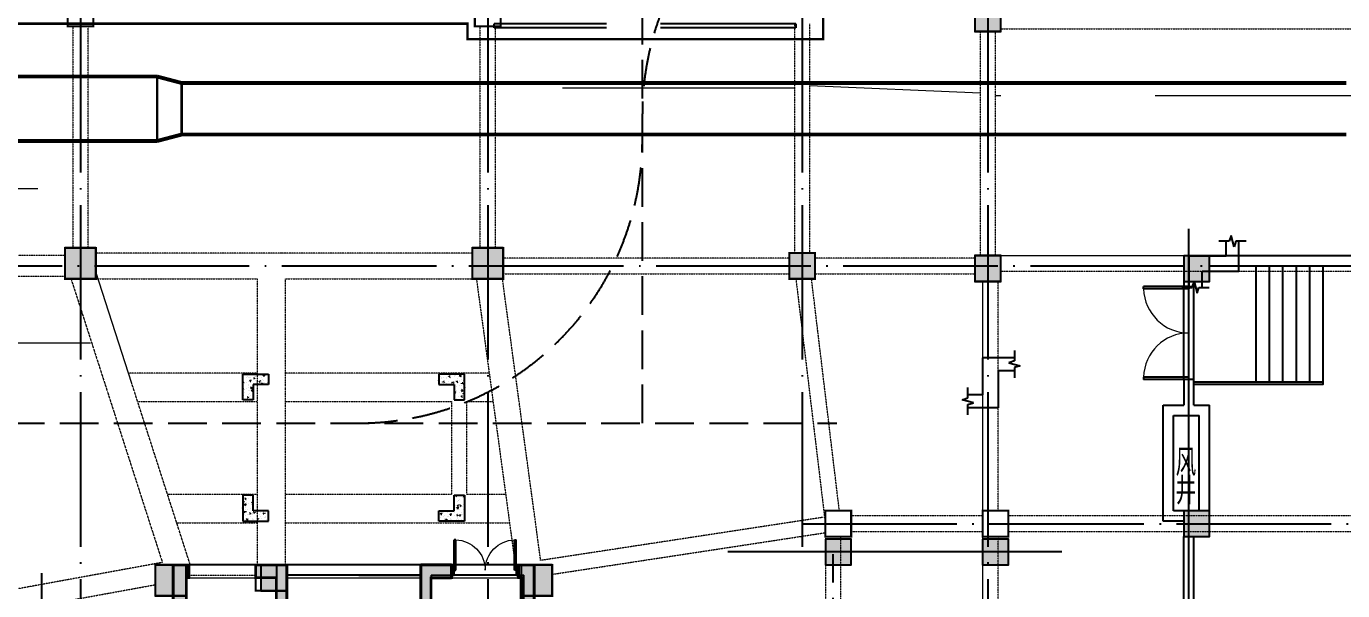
# Model space of a CAD drawing. Extents: x 290727 to 13733020, y 1731457 to 3643100.
# Drawn here: x 573762 to 599296, y 2184479 to 2195430 of the extents above; entities that cross this region are included whole.
import ezdxf

# ---------------------------------------------------------------- set-up
doc = ezdxf.new("R2010")
doc.units = 0
doc.header["$LTSCALE"] = 10
for name, pattern in [('DASH', [0.35, 0.25, -0.1]), ('DASHED', [0.75, 0.5, -0.25]), ('DOTE', [2.42, 2, -0.2, 0.02, -0.2]), ('线型3', [500, 300, -200]), ('虚线', [750, 450, -300])]:
    doc.linetypes.add(name, pattern=pattern)
doc.layers.get('0').update_dxf_attribs({"linetype": 'CONTINUOUS'})
for name, color, linetype in [('-A-车行道路', 8, 'CONTINUOUS'), ('BEAM_CON', 4, 'CONTINUOUS'), ('BEAM_CONT', 4, 'CONTINUOUS'), ('BEAM_DASH', 144, 'DASHED'), ('BEAM_SE', 144, 'DASHED'), ('COLU', 2, 'CONTINUOUS'), ('COLUMN', 9, 'CONTINUOUS'), ('DIM_SYMB', 3, 'CONTINUOUS'), ('DOTE', 8, 'DOTE'), ('DUCT-排烟管', 2, 'CONTINUOUS'), ('DUCT-排烟管端线', 4, 'CONTINUOUS'), ('pl', 7, 'CONTINUOUS'), ('PUB_HATCH', 8, 'CONTINUOUS'), ('STAIR', 2, 'CONTINUOUS'), ('THIN', 7, 'CONTINUOUS'), ('WALL', 255, 'CONTINUOUS'), ('WINDOW', 4, 'CONTINUOUS'), ('作业图', 4, 'CONTINUOUS'), ('文字', 4, 'CONTINUOUS'), ('梁上柱', 40, 'CONTINUOUS'), ('防火分区示意线', 4, 'CONTINUOUS')]:
    doc.layers.add(name, color=color, linetype=linetype)
for name, color, linetype, lineweight in [('S_ConcWall', 8, 'CONTINUOUS', 35), ('S_DoorDash', 174, '线型3', 18), ('板加腋边线', 253, '虚线', 18)]:
    doc.layers.add(name, color=color, linetype=linetype, lineweight=lineweight)
doc.layers.get('0').off()
doc.styles.add('HNSJY', font='HNSJY-07', dxfattribs={"width": 0.8, "bigfont": 'HNSJY-HZ'})

# ---------------------------------------------------------------- blocks, each defined once
blk = doc.blocks.new('A$C55C93FC2')
at = {"layer": 'DOTE', "linetype": 'DOTE', "ltscale": 150}
for p, q in [((89884.1, 127235.5), (89884.1, 52513.6)), ((97784.1, 127235.5), (97784.1, 52513.6)), ((103884.1, 127235.5), (103884.1, 58602.6)), ((107484.1, 127235.5), (107484.1, 12200)), ((10299.5, 64342.4), (154860.5, 64342.4)), ((103884.1, 59342.4), (162348.6, 59342.4))]:
    blk.add_line(p, q, dxfattribs=at)
blk = doc.blocks.new('A$C682E2834')
h = blk.add_hatch(color=0)
h.dxf.hatch_style = 1
h.paths.add_polyline_path([(30400, 7900), (30600, 7900), (30600, 7500), (30800, 7500), (30800, 7900), (33000, 7899), (33000, 7500), (33200, 7500), (33200, 7900), (33200, 7900), (33200, 8099), (30600, 8100), (30400, 8100)])
edge = h.paths.add_edge_path(flags=16)
edge.add_line((11800, 7900), (11800, 7500))
h.paths.add_polyline_path([(9600, 7900), (11800, 7900)], flags=17)
h.paths.add_polyline_path([(21425, 250), (21600, 250), (21600, 0), (21175, 0), (21000, 0), (21000, 250), (21175, 250), (21175, 2150), (21425, 2150)])
h.paths.add_polyline_path([(42350, 2149), (42600, 2149), (42600, 0), (42200, 0), (42200, 250), (42350, 250)])
h.paths.add_polyline_path([(42600, 3549), (42350, 3549), (42350, 5450), (42200, 5450), (42200, 5700), (42600, 5700)])
h.paths.add_polyline_path([(40700, 10549), (40700, 10799), (41300, 10799), (41300, 8649), (41050, 8649), (41050, 10549)])
h.paths.add_polyline_path([(39150, 5450), (39150, 5700), (41050, 5700), (41050, 6099), (41300, 6099), (41300, 5450)])
h.paths.add_polyline_path([(35100, 12949), (35100, 13199), (35400, 13199), (35400, 10799), (35800, 10799), (35800, 10549), (35150, 10549), (35150, 12949)])
h.paths.add_polyline_path([(28700, 13200), (28700, 12950), (28650, 12950), (28650, 10550), (28000, 10550), (28000, 10800), (28400, 10800), (28400, 13200)])
h.paths.add_polyline_path([(22750, 8650), (22500, 8650), (22500, 10800), (23100, 10800), (23100, 10550), (22750, 10550)])
h.paths.add_polyline_path([(24650, 5700), (24650, 5450), (22500, 5450), (22500, 6050), (22750, 6050), (22750, 5700)])
h.paths.add_polyline_path([(25700, 250), (25700, 0), (24800, 0), (24800, 2150), (25050, 2150), (25050, 250)])
h.paths.add_polyline_path([(32024, 0), (31300, 0), (31300, 250), (31774, 250), (31775, 2150), (32025, 2150), (32024, 250), (32500, 250), (32500, 0)])
h.paths.add_polyline_path([(29000, 5700), (29000, 5500), (28400, 5500), (28400, 7250), (28600, 7250), (28600, 5700)])
h.paths.add_polyline_path([(34800, 5500), (34800, 5700), (35200, 5700), (35200, 7249), (35400, 7249), (35400, 5500)])
h.paths.add_polyline_path([(30000, 12950), (30000, 13200), (30600, 13200), (30600, 9400), (30400, 9400), (30400, 12950)])
h.paths.add_polyline_path([(33200, 9399), (33400, 9399), (33400, 12949), (33800, 12949), (33800, 13199), (33200, 13199)])
h.paths.add_polyline_path([(38100, 0), (38100, 250), (38750, 250), (38750, 2149), (39000, 2149), (39000, 0)])
h.paths.add_polyline_path([(35025, 2149), (34775, 2149), (34775, 4199), (35025, 4199)])
h.paths.add_polyline_path([(29025, 2150), (28775, 2150), (28775, 4200), (29025, 4200)])
h.paths.add_polyline_path([(1900, 10800), (1900, 10550), (1550, 10550), (1550, 8650), (1300, 8650), (1300, 10800)])
h.paths.add_polyline_path([(3450, 5700), (3450, 5450), (1300, 5450), (1300, 6100), (1550, 6100), (1550, 5700)])
h.paths.add_polyline_path([(20100, 8650), (19850, 8650), (19850, 10550), (19500, 10550), (19500, 10800), (20100, 10800)])
h.paths.add_polyline_path([(13900, 12950), (13900, 13200), (14200, 13200), (14200, 10800), (14600, 10800), (14600, 10550), (13950, 10550), (13950, 12950)])
h.paths.add_polyline_path([(7500, 13200), (7500, 12950), (7450, 12950), (7450, 10550), (6800, 10550), (6800, 10800), (7200, 10800), (7200, 13200)])
h.paths.add_polyline_path([(17950, 5450), (17950, 5700), (19850, 5700), (19850, 6050), (20100, 6050), (20100, 5450)])
h.paths.add_polyline_path([(16900, 0), (16900, 250), (17550, 250), (17550, 2150), (17800, 2150), (17800, 0)])
h.paths.add_polyline_path([(10575, 0), (10100, 0), (10100, 250), (10575, 250), (10575, 2150), (10825, 2150), (10825, 250), (11300, 250), (11300, 0)])
h.paths.add_polyline_path([(400, 5700), (400, 5450), (250, 5450), (250, 3550), (0, 3550), (0, 5700)])
h.paths.add_polyline_path([(400, 250), (400, 0), (0, 0), (0, 2150), (250, 2150), (250, 250)])
h.paths.add_polyline_path([(13600, 5500), (13600, 5700), (14000, 5700), (14000, 7250), (14200, 7250), (14200, 5500)])
h.paths.add_polyline_path([(7800, 5700), (7800, 5500), (7200, 5500), (7200, 7250), (7400, 7250), (7400, 5700)])
h.paths.add_polyline_path([(12600, 13200), (12600, 12950), (12200, 12950), (12200, 9400), (12000, 9400), (12000, 13200)])
h.paths.add_polyline_path([(9200, 9400), (9200, 12950), (8800, 12950), (8800, 13200), (9400, 13200), (9400, 9400)])
h.paths.add_polyline_path([(4500, 250), (4500, 0), (3600, 0), (3600, 2150), (3850, 2150), (3850, 250)])
h.paths.add_polyline_path([(7825, 2150), (7575, 2150), (7575, 4200), (7825, 4200)])
h.paths.add_polyline_path([(13825, 2150), (13575, 2150), (13575, 4200), (13825, 4200)])
edge = h.paths.add_edge_path()
edge.add_line((12000, 8100), (12200, 8100))
edge.add_line((12200, 8100), (12200, 7900))
edge.add_line((12200, 7900), (12000, 7900))
edge.add_line((9400, 8100), (9200, 8100))
edge.add_line((9200, 8100), (9200, 7900))
edge.add_line((9200, 7900), (9400, 7900))
edge.add_line((9400, 7900), (9400, 7500))
edge.add_line((9400, 7500), (9600, 7500))
edge.add_line((9600, 7500), (9600, 7900))
edge.add_line((12000, 8100), (9400, 8100))
edge.add_line((11800, 7500), (12000, 7500))
edge.add_line((12000, 7500), (12000, 7900))
at = {"layer": 'S_ConcWall', "color": 0, "lineweight": 35, "ltscale": 1}
for p, q in [((28400, 10800), (28400, 13200)), ((28400, 13200), (28700, 13200)), ((28700, 13200), (28700, 12950)), ((30000, 13200), (30600, 13200)), ((30000, 12950), (30000, 13200)), ((30600, 13200), (30600, 9400)), ((33800, 13199), (33200, 13199)), ((33200, 13199), (33200, 9399)), ((33800, 12949), (33800, 13199)), ((35100, 13199), (35400, 13199)), ((35100, 12949), (35100, 13199)), ((35400, 13199), (35400, 10799)), ((28700, 12950), (28650, 12950)), ((28650, 12950), (28650, 10550)), ((30400, 12950), (30000, 12950)), ((30400, 9400), (30400, 12950)), ((33400, 9399), (33400, 12949)), ((33400, 12949), (33800, 12949)), ((35150, 12949), (35100, 12949)), ((35150, 10549), (35150, 12949))]:
    blk.add_line(p, q, dxfattribs=at)
blk = doc.blocks.new('$DorLib2D$00000002')
for p, q in [((-0.5, 0), (-0.5, 0.4875)), ((-0.475, 0.4875), (-0.5, 0.4875)), ((-0.475, 0), (-0.475, 0.4875)), ((0.475, 0), (0.475, 0.4875)), ((0.475, 0.4875), (0.5, 0.4875)), ((0.5, 0), (0.5, 0.4875)), ((-0.5, 0), (-0.475, 0)), ((0.5, 0), (0.475, 0))]:
    blk.add_line(p, q)
at = {"lineweight": 13}
for centre, start, end in [((-0.4875, 0), 0, 88.53072), ((0.4875, 0), 91.46928, 180)]:
    blk.add_arc(centre, 0.4875, start, end, dxfattribs=at)
blk = doc.blocks.new('_FZH')
blk.add_lwpolyline([(-0.5, -0.5), (0.5, -0.5), (0.5, 0.5), (-0.5, 0.5)], close=True)
at = {"layer": 'PUB_HATCH'}
blk.add_solid([(-0.5, -0.5), (0.5, -0.5), (-0.5, 0.5), (0.5, 0.5)], dxfattribs=at)
blk = doc.blocks.new('$DorLib2D$00000126')
at = {"color": 0, "linetype": 'Continuous'}
for p, q in [((-0.532, 0.5), (-0.532, 0.9)), ((0.532, 0.9), (0.532, 0.5))]:
    blk.add_line(p, q, dxfattribs=at)
at = {"color": 0, "linetype": 'DASH'}
for p, q in [((-0.532, 0.9), (0.532, 0.9)), ((-0.532, 0.5), (0.532, 0.5))]:
    blk.add_line(p, q, dxfattribs=at)
blk = doc.blocks.new('车库建筑作业图')
at = {"layer": '-A-车行道路', "linetype": 'DASH', "ltscale": 300}
for p, q in [((585712, 2187730), (585712, 2235430)), ((545012, 2187730), (589481, 2187730))]:
    blk.add_line(p, q, dxfattribs=at)
for points in [[(585712, 2193730, -0.414214), (591212, 2199230)], [(580212, 2187730, 0.414214), (585712, 2193230)]]:
    blk.add_lwpolyline(points, format="xyb", dxfattribs=at)
at = {"layer": 'DIM_SYMB', "linetype": 'Continuous'}
blk.add_lwpolyline([(599177, 2189605, 0, 0, 0), (598062, 2189605, 120, 0, 0), (597612, 2189605, 0, 0, 0)], format="xyseb", dxfattribs=at)
at = {"layer": 'DOTE', "linetype": 'Continuous'}
blk.add_line((596312, 2172954), (596312, 2191498), dxfattribs=at)
at = {"layer": 'DOTE', "linetype": 'Continuous', "ltscale": 150}
for p, q in [((593847, 2185230), (587368, 2185230)), ((574062, 2177930), (574062, 2184819))]:
    blk.add_line(p, q, dxfattribs=at)
at = {"layer": 'DOTE', "ltscale": 150}
blk.add_line((589412, 2177380), (589412, 2185189), dxfattribs=at)
at = {"layer": 'STAIR', "linetype": 'Continuous'}
for p, q in [((597612, 2190780), (598912, 2190780)), ((597612, 2190780), (597612, 2188530)), ((597872, 2190780), (597872, 2188530)), ((598132, 2190780), (598132, 2188530)), ((598392, 2190780), (598392, 2188530)), ((598652, 2190780), (598652, 2188530)), ((598912, 2190780), (598912, 2188530)), ((597612, 2188530), (598912, 2188530))]:
    blk.add_line(p, q, dxfattribs=at)
at = {"layer": 'STAIR', "linetype": 'Continuous', "flags": 128}
blk.add_lwpolyline([(596412, 2188530), (598912, 2188530), (598912, 2188480), (596412, 2188480)], dxfattribs=at)
at = {"layer": 'WALL', "linetype": 'Continuous'}
for p, q in [((596212, 2190980), (600112, 2190980)), ((596212, 2190980), (596212, 2190979)), ((596712, 2190780), (600112, 2190780)), ((596212, 2190479), (596212, 2190380)), ((596212, 2190380), (596412, 2190380)), ((596412, 2190380), (596412, 2190479)), ((596412, 2188580), (596212, 2188580)), ((596212, 2188580), (596212, 2188080)), ((596412, 2188080), (596412, 2188580)), ((595812, 2185830), (595812, 2188080)), ((595812, 2188080), (596212, 2188080)), ((596412, 2188080), (596712, 2188080)), ((596712, 2186030), (596712, 2188080)), ((596012, 2186030), (596012, 2187880)), ((596012, 2187880), (596212, 2187880)), ((596212, 2187880), (596512, 2187880)), ((596512, 2186030), (596512, 2187880)), ((596212, 2186030), (596012, 2186030)), ((596212, 2185830), (595812, 2185830)), ((596212, 2179730), (596212, 2185530)), ((596412, 2179730), (596412, 2185530))]:
    blk.add_line(p, q, dxfattribs=at)
at = {"layer": 'WALL'}
for p, q in [((578612, 2184980), (578612, 2181080)), ((581512, 2184980), (578612, 2184980)), ((582063, 2184980), (581512, 2184980)), ((582063, 2184780), (582063, 2184980)), ((583612, 2184980), (583263, 2184980)), ((583263, 2184980), (583263, 2184780)), ((583612, 2179680), (583612, 2184980)), ((578812, 2181080), (578812, 2184780)), ((581412, 2184780), (578812, 2184780)), ((581412, 2184780), (581412, 2181179)), ((581612, 2184780), (581612, 2181179)), ((581612, 2184780), (582063, 2184780)), ((583263, 2184780), (583412, 2184780)), ((583412, 2179880), (583412, 2184780))]:
    blk.add_line(p, q, dxfattribs=at)
at = {"layer": 'WINDOW', "linetype": 'Continuous'}
for p, q in [((596212, 2188580), (596212, 2190380)), ((596412, 2188580), (596412, 2190380))]:
    blk.add_line(p, q, dxfattribs=at)
at = {"layer": 'WINDOW'}
for p, q in [((583263, 2184980), (582063, 2184980)), ((583263, 2184780), (582063, 2184780))]:
    blk.add_line(p, q, dxfattribs=at)
blk.add_lwpolyline([(580212, 2184780), (581412, 2184780)], dxfattribs=at)
at = {"layer": '防火分区示意线', "color": 2, "linetype": 'DASH', "ltscale": 300, "const_width": 50}
blk.add_lwpolyline([(607819, 2191212), (607819, 2205980), (601869, 2205980), (601869, 2207380), (595469, 2207380), (595469, 2202580), (591462, 2202580), (591462, 2202580), (589219, 2202580), (589219, 2195180), (582319, 2195180), (582319, 2195480), (547069, 2195480)], dxfattribs=at)
at = {"color": 8}
blk.add_blockref('A$C682E2834', (548212, 2171780), dxfattribs=at)
at = {"layer": 'COLUMN', "linetype": 'Continuous', "rotation": 270}
for p, xscale, yscale, zscale in [((592412, 2195580), 500, 500, 500), ((574812, 2190830), 600, 599.9755859375, 599.9755859375), ((582712, 2190830), 599.9806122388691, 600, 600), ((588812, 2190780), 500, 500, 500), ((592413, 2190730), 500, 500, 500), ((596462, 2190729), 500, 500, 500), ((596462, 2185780), 500, 500, 500), ((589513, 2185230), 500, 500, 500), ((592562, 2185230), 500, 500, 500), ((576562, 2184680), 600.0544201955199, 599.972066358896, 599.972066358896), ((578563, 2184729), 500, 500, 500), ((583663, 2184679), 600.3248087526299, 599.8059285086347, 599.8059285086347)]:
    blk.add_blockref('_FZH', p, dxfattribs=dict(at, xscale=xscale, yscale=yscale, zscale=zscale))
at = {"layer": 'WINDOW', "linetype": 'Continuous'}
for name, p, xscale, yscale, zscale, rotation in [('$DorLib2D$00000126', (585762, 2195580), 5500, 200, -5500, 180), ('$DorLib2D$00000002', (596312, 2189480), 1800, 1800, 1800, 90)]:
    blk.add_blockref(name, p, dxfattribs=dict(at, xscale=xscale, yscale=yscale, zscale=zscale, rotation=rotation))
at = {"layer": 'WINDOW', "xscale": -1200, "yscale": 1200, "zscale": 1200, "rotation": 1.600639392993973e-10}
blk.add_blockref('$DorLib2D$00000002', (582663, 2184880), dxfattribs=at)
at = {"layer": '文字', "linetype": 'Continuous'}
blk.add_blockref('A$C55C93FC2', (484928, 2126437), dxfattribs=at)
at = {"layer": '文字', "linetype": 'Continuous', "style": 'HNSJY', "width": 0.8}
for s, p in [('风', (596055, 2186706)), ('井', (596055, 2186155))]:
    blk.add_text(s, height=525, dxfattribs=at).set_placement(p)
blk = doc.blocks.new('9-l')
at = {"layer": 'BEAM_CON', "color": 0, "lineweight": 18, "ltscale": 1}
blk.add_line((834319, -899818), (836919, -899819), dxfattribs=at)
at = {"layer": 'BEAM_SE', "color": 0, "lineweight": 18, "ltscale": 1}
blk.add_line((834319, -899568), (836919, -899569), dxfattribs=at)
at = {"layer": 'S_ConcWall', "color": 0, "lineweight": 35, "ltscale": 1, "const_width": 50}
for points in [[(832419, -899818), (832369, -899818), (832369, -902218), (831719, -902218), (831719, -901968), (832119, -901968), (832119, -899568), (832419, -899568)], [(833719, -899568), (834319, -899568), (834319, -903368), (834119, -903368), (834119, -899818), (833719, -899818)], [(837119, -903369), (837119, -899819), (837519, -899819), (837519, -899569), (836919, -899569), (836919, -903369)], [(838819, -899569), (839119, -899569), (839119, -901969), (839519, -901969), (839519, -902219), (838869, -902219), (838869, -899819), (838819, -899819)]]:
    blk.add_lwpolyline(points, close=True, dxfattribs=at)
at = {"layer": 'S_DoorDash', "color": 0, "linetype": 'Continuous', "lineweight": 18, "ltscale": 1}
for p, q in [((832419, -899568), (833719, -899568)), ((837519, -899569), (838819, -899569))]:
    blk.add_line(p, q, dxfattribs=at)
at = {"layer": 'S_DoorDash', "color": 0, "lineweight": 18, "ltscale": 1}
for p, q in [((832419, -899818), (833719, -899818)), ((837519, -899819), (838819, -899819))]:
    blk.add_line(p, q, dxfattribs=at)
blk = doc.blocks.new('A$C7FBF512A')
at = {"layer": 'DUCT-排烟管', "color": 0, "linetype": 'Continuous', "const_width": 75}
for points in [[(70726, -71974), (54938, -71974)], [(71201, -72099), (70726, -71974)], [(93796, -72099), (71202, -72099)], [(54938, -73224), (70726, -73224)], [(71201, -73099), (70726, -73224)], [(71202, -73099), (93796, -73099)]]:
    blk.add_lwpolyline(points, dxfattribs=at)
at = {"layer": 'DUCT-排烟管端线', "color": 0, "linetype": 'Continuous'}
for p, q in [((70726, -73224), (70726, -71974)), ((70726, -71974), (70726, -73224)), ((71201, -73099), (71201, -72099)), ((71202, -72099), (71202, -73099))]:
    blk.add_line(p, q, dxfattribs=at)
blk = doc.blocks.new('梁图-10.22')
at = {"color": 0}
blk.add_lwpolyline([(-1562524, 216008), (-1519924, 216006), (-1519924, 221708), (-1521224, 221708), (-1521224, 226807), (-1527124, 226807), (-1527124, 229207), (-1534123, 229208), (-1534124, 226808), (-1548324, 226808), (-1548324, 229208), (-1555324, 229208), (-1555324, 226808), (-1561224, 226808), (-1561224, 221710), (-1562524, 221710), (-1562524, 216010)], dxfattribs=at)
at = {"layer": 'BEAM_CONT', "color": 0, "lineweight": 18}
for p, q in [((-1510624, 235207), (-1518074, 235207)), ((-1534928, 232728), (-1535624, 234892)), ((-1518424, 234708), (-1518424, 230258)), ((-1518425, 229758), (-1518425, 226808)), ((-1529324, 229207), (-1531924, 229208)), ((-1527374, 229208), (-1528724, 229207))]:
    blk.add_line(p, q, dxfattribs=at)
at = {"layer": 'BEAM_DASH', "color": 0, "lineweight": 18}
for p, q in [((-1536074, 239658), (-1536074, 235358)), ((-1535774, 235358), (-1535774, 239658)), ((-1528174, 239658), (-1528174, 235358)), ((-1527874, 235358), (-1527874, 239658)), ((-1522074, 239708), (-1522074, 235258)), ((-1521774, 235258), (-1521774, 239708)), ((-1518474, 239558), (-1518474, 235208)), ((-1518174, 235208), (-1518174, 239558)), ((-1518074, 239608), (-1510674, 239608)), ((-1536224, 235208), (-1541124, 235208)), ((-1532024, 235258), (-1535624, 235258)), ((-1528324, 235258), (-1532024, 235258)), ((-1522174, 235158), (-1527724, 235158)), ((-1518574, 235158), (-1521674, 235158)), ((-1541124, 234808), (-1536224, 234808)), ((-1536107, 234758), (-1535403, 232575)), ((-1535624, 234758), (-1532499, 234758)), ((-1532499, 234758), (-1532499, 232651)), ((-1531949, 234758), (-1528324, 234758)), ((-1531949, 232651), (-1531949, 234758)), ((-1528243, 234758), (-1527953, 232618)), ((-1527457, 232685), (-1527738, 234758)), ((-1527724, 234858), (-1522174, 234858)), ((-1522046, 234758), (-1521474, 229999)), ((-1521203, 230258), (-1521743, 234758)), ((-1521674, 234858), (-1518574, 234858)), ((-1518124, 230258), (-1518124, 234708)), ((-1518074, 234907), (-1510624, 234907)), ((-1532674, 232926), (-1534991, 232926)), ((-1532499, 232926), (-1532674, 232926)), ((-1528577, 232926), (-1531949, 232926)), ((-1527994, 232926), (-1528577, 232926)), ((-1534171, 230378), (-1534928, 232728)), ((-1532499, 232651), (-1532499, 230301)), ((-1531949, 230301), (-1531949, 232651)), ((-1527953, 232618), (-1527634, 230268)), ((-1527138, 230335), (-1527457, 232685)), ((-1535403, 232575), (-1534647, 230225)), ((-1534814, 232376), (-1532674, 232376)), ((-1532674, 232376), (-1532499, 232376)), ((-1531949, 232376), (-1528727, 232376)), ((-1528727, 232376), (-1528727, 230576)), ((-1528427, 230576), (-1528427, 232376)), ((-1528427, 232376), (-1527920, 232376)), ((-1532674, 230576), (-1534235, 230576)), ((-1532499, 230576), (-1532674, 230576)), ((-1528727, 230576), (-1531949, 230576)), ((-1527676, 230576), (-1528427, 230576)), ((-1533794, 229208), (-1534171, 230378)), ((-1526997, 229294), (-1527138, 230335)), ((-1534647, 230225), (-1534334, 229255)), ((-1532498, 230301), (-1532498, 229208)), ((-1531948, 229208), (-1531948, 230301)), ((-1527634, 230268), (-1527490, 229208)), ((-1521520, 230130), (-1526997, 229294)), ((-1518424, 230158), (-1520974, 230158)), ((-1510624, 230158), (-1517924, 230158)), ((-1534057, 230026), (-1532674, 230026)), ((-1532674, 230026), (-1532498, 230026)), ((-1531948, 230026), (-1528577, 230026)), ((-1528577, 230026), (-1527601, 230026)), ((-1526774, 229025), (-1521474, 229833)), ((-1520974, 229858), (-1518424, 229858)), ((-1517924, 229858), (-1510624, 229858)), ((-1521474, 229758), (-1521474, 227058)), ((-1521174, 227058), (-1521174, 229758)), ((-1518125, 226708), (-1518125, 229758)), ((-1534334, 229255), (-1542268, 227808)), ((-1532524, 229208), (-1533874, 229208)), ((-1542224, 227409), (-1534474, 228823)), ((-1533874, 229008), (-1532524, 229008)), ((-1531924, 229008), (-1529324, 229007)), ((-1528724, 229007), (-1527374, 229008))]:
    blk.add_line(p, q, dxfattribs=at)
at = {"layer": 'COLU', "color": 0, "const_width": 40}
for points in [[(-1535674, 240208), (-1536174, 240208), (-1536174, 239658), (-1535674, 239658)], [(-1527774, 240208), (-1528274, 240208), (-1528274, 239658), (-1527774, 239658)], [(-1518074, 240058), (-1518574, 240058), (-1518574, 239558), (-1518074, 239558)], [(-1535624, 235358), (-1536224, 235358), (-1536224, 234758), (-1535624, 234758)], [(-1527724, 235358), (-1528324, 235358), (-1528324, 234758), (-1527724, 234758)], [(-1521674, 235258), (-1522174, 235258), (-1522174, 234758), (-1521674, 234758)], [(-1518074, 235208), (-1518574, 235208), (-1518574, 234708), (-1518074, 234708)], [(-1520974, 230258), (-1521474, 230258), (-1521474, 229758), (-1520974, 229758)], [(-1517924, 230258), (-1518424, 230258), (-1518424, 229758), (-1517924, 229758)], [(-1533874, 229208), (-1534474, 229208), (-1534474, 228608), (-1533874, 228608)], [(-1532524, 229208), (-1532524, 228708), (-1531924, 228708), (-1531924, 229208)], [(-1526774, 229207), (-1527374, 229207), (-1527374, 228607), (-1526774, 228607)]]:
    blk.add_lwpolyline(points, close=True, dxfattribs=at)
at = {"layer": 'THIN', "color": 0}
for p, q in [((-1513641, 235490), (-1513841, 235490)), ((-1513701, 235207), (-1513701, 235490)), ((-1513606, 235600), (-1513641, 235490)), ((-1513546, 235380), (-1513606, 235600)), ((-1513511, 235490), (-1513546, 235380)), ((-1513311, 235490), (-1513511, 235490)), ((-1513451, 234907), (-1513451, 235490)), ((-1514417, 235207), (-1513701, 235207)), ((-1514417, 234588), (-1514417, 235207)), ((-1514357, 234588), (-1514322, 234698)), ((-1514322, 234698), (-1514262, 234478)), ((-1514167, 234907), (-1513451, 234907)), ((-1514167, 234588), (-1514167, 234907)), ((-1514557, 234588), (-1514357, 234588)), ((-1514262, 234478), (-1514227, 234588)), ((-1514227, 234588), (-1514027, 234588)), ((-1518424, 233225), (-1518424, 232508)), ((-1517806, 233225), (-1518424, 233225)), ((-1517806, 233165), (-1517916, 233130)), ((-1517916, 233130), (-1517696, 233070)), ((-1517806, 233365), (-1517806, 233165)), ((-1518124, 232975), (-1518124, 232258)), ((-1517806, 232975), (-1518124, 232975)), ((-1517696, 233070), (-1517806, 233035)), ((-1517806, 233035), (-1517806, 232835)), ((-1518708, 232448), (-1518708, 232648)), ((-1518818, 232413), (-1518708, 232448)), ((-1518598, 232353), (-1518818, 232413)), ((-1518424, 232508), (-1518708, 232508)), ((-1518708, 232318), (-1518598, 232353)), ((-1518708, 232118), (-1518708, 232318)), ((-1518124, 232258), (-1518708, 232258))]:
    blk.add_line(p, q, dxfattribs=at)
at = {"layer": 'WALL', "color": 0, "const_width": 40}
blk.add_lwpolyline([(-1529124, 225407), (-1529124, 228957), (-1528724, 228957), (-1528724, 229207), (-1529324, 229207), (-1529324, 225407)], close=True, dxfattribs=at)
at = {"layer": '板加腋边线', "color": 0, "lineweight": 18}
for p, q in [((-1518474, 238363), (-1521774, 238500)), ((-1522074, 238458), (-1527874, 238458)), ((-1510574, 238308), (-1518174, 238308)), ((-1541249, 236508), (-1536074, 236508)), ((-1535730, 233508), (-1540088, 233508))]:
    blk.add_line(p, q, dxfattribs=at)
at = {"layer": '梁上柱', "color": 0, "linetype": 'Continuous'}
for p, q in [((-1532774, 232908), (-1532274, 232908)), ((-1532774, 232408), (-1532774, 232908)), ((-1532739, 232896), (-1532739, 232896)), ((-1532603, 232890), (-1532603, 232890)), ((-1532498, 232876), (-1532498, 232876)), ((-1532468, 232884), (-1532468, 232884)), ((-1532396, 232886), (-1532396, 232886)), ((-1532380, 232879), (-1532360, 232900)), ((-1532380, 232882), (-1532357, 232878)), ((-1532373, 232880), (-1532373, 232880)), ((-1532357, 232875), (-1532360, 232899)), ((-1532350, 232902), (-1532350, 232902)), ((-1532339, 232908), (-1532334, 232904)), ((-1532334, 232904), (-1532332, 232908)), ((-1532332, 232878), (-1532332, 232878)), ((-1532310, 232888), (-1532310, 232888)), ((-1532274, 232908), (-1532274, 232708)), ((-1528974, 232908), (-1528974, 232708)), ((-1528474, 232908), (-1528974, 232908)), ((-1528834, 232908), (-1528834, 232906)), ((-1528827, 232908), (-1528833, 232902)), ((-1528773, 232872), (-1528778, 232857)), ((-1528759, 232863), (-1528771, 232872)), ((-1528678, 232878), (-1528678, 232878)), ((-1528653, 232875), (-1528653, 232875)), ((-1528545, 232886), (-1528568, 232889)), ((-1528565, 232888), (-1528563, 232864)), ((-1528542, 232880), (-1528562, 232860)), ((-1528546, 232908), (-1528549, 232905)), ((-1528530, 232903), (-1528530, 232903)), ((-1528524, 232891), (-1528524, 232891)), ((-1528474, 232408), (-1528474, 232908)), ((-1532774, 232751), (-1532758, 232757)), ((-1532773, 232749), (-1532761, 232741)), ((-1532763, 232608), (-1532766, 232624)), ((-1532764, 232645), (-1532764, 232645)), ((-1532761, 232740), (-1532755, 232755)), ((-1532760, 232737), (-1532760, 232737)), ((-1532744, 232618), (-1532744, 232618)), ((-1532703, 232631), (-1532703, 232631)), ((-1532697, 232746), (-1532697, 232746)), ((-1532694, 232837), (-1532694, 232837)), ((-1532685, 232862), (-1532685, 232862)), ((-1532668, 232658), (-1532668, 232658)), ((-1532662, 232681), (-1532662, 232681)), ((-1532659, 232766), (-1532659, 232766)), ((-1532657, 232699), (-1532657, 232699)), ((-1532656, 232850), (-1532656, 232850)), ((-1532654, 232761), (-1532654, 232761)), ((-1532647, 232851), (-1532647, 232851)), ((-1532640, 232775), (-1532627, 232789)), ((-1532634, 232774), (-1532619, 232773)), ((-1532630, 232846), (-1532630, 232846)), ((-1532625, 232648), (-1532607, 232655)), ((-1532622, 232647), (-1532609, 232638)), ((-1532616, 232783), (-1532619, 232799)), ((-1532617, 232632), (-1532597, 232652)), ((-1532617, 232634), (-1532595, 232631)), ((-1532609, 232637), (-1532604, 232653)), ((-1532601, 232758), (-1532601, 232758)), ((-1532595, 232628), (-1532597, 232652)), ((-1532596, 232644), (-1532596, 232644)), ((-1532574, 232708), (-1532574, 232408)), ((-1532274, 232708), (-1532574, 232708)), ((-1532563, 232832), (-1532545, 232839)), ((-1532560, 232831), (-1532547, 232822)), ((-1532550, 232856), (-1532550, 232856)), ((-1532547, 232822), (-1532542, 232837)), ((-1532534, 232858), (-1532534, 232858)), ((-1532531, 232782), (-1532531, 232782)), ((-1532528, 232867), (-1532528, 232867)), ((-1532518, 232755), (-1532518, 232755)), ((-1532509, 232725), (-1532509, 232725)), ((-1532457, 232759), (-1532445, 232773)), ((-1532452, 232758), (-1532437, 232757)), ((-1532440, 232779), (-1532440, 232779)), ((-1532434, 232767), (-1532437, 232783)), ((-1532414, 232850), (-1532414, 232850)), ((-1532411, 232730), (-1532393, 232737)), ((-1532408, 232729), (-1532396, 232720)), ((-1532402, 232717), (-1532402, 232717)), ((-1532399, 232801), (-1532399, 232801)), ((-1532396, 232719), (-1532390, 232735)), ((-1532383, 232749), (-1532383, 232749)), ((-1532377, 232788), (-1532377, 232788)), ((-1532361, 232750), (-1532361, 232750)), ((-1532280, 232800), (-1532280, 232800)), ((-1532279, 232844), (-1532279, 232844)), ((-1532275, 232743), (-1532274, 232744)), ((-1528972, 232781), (-1528974, 232783)), ((-1528967, 232776), (-1528974, 232774)), ((-1528974, 232708), (-1528674, 232708)), ((-1528941, 232869), (-1528941, 232869)), ((-1528918, 232753), (-1528918, 232753)), ((-1528915, 232838), (-1528915, 232838)), ((-1528913, 232816), (-1528913, 232816)), ((-1528899, 232766), (-1528896, 232751)), ((-1528887, 232835), (-1528887, 232835)), ((-1528869, 232762), (-1528884, 232764)), ((-1528884, 232729), (-1528884, 232729)), ((-1528866, 232761), (-1528878, 232746)), ((-1528878, 232738), (-1528878, 232738)), ((-1528827, 232853), (-1528827, 232853)), ((-1528820, 232737), (-1528820, 232737)), ((-1528817, 232829), (-1528817, 232829)), ((-1528805, 232864), (-1528805, 232864)), ((-1528788, 232771), (-1528788, 232771)), ((-1528785, 232856), (-1528785, 232856)), ((-1528754, 232858), (-1528772, 232851)), ((-1528754, 232838), (-1528754, 232838)), ((-1528752, 232829), (-1528752, 232829)), ((-1528730, 232764), (-1528730, 232764)), ((-1528717, 232750), (-1528714, 232735)), ((-1528687, 232747), (-1528702, 232748)), ((-1528683, 232745), (-1528696, 232730)), ((-1528674, 232708), (-1528674, 232408)), ((-1528670, 232858), (-1528670, 232858)), ((-1528669, 232708), (-1528669, 232708)), ((-1528666, 232694), (-1528666, 232694)), ((-1528662, 232621), (-1528662, 232621)), ((-1528660, 232758), (-1528660, 232758)), ((-1528659, 232706), (-1528659, 232706)), ((-1528656, 232790), (-1528656, 232790)), ((-1528631, 232671), (-1528631, 232671)), ((-1528622, 232770), (-1528627, 232754)), ((-1528607, 232761), (-1528620, 232770)), ((-1528602, 232756), (-1528620, 232749)), ((-1528616, 232824), (-1528616, 232824)), ((-1528593, 232859), (-1528593, 232859)), ((-1528581, 232789), (-1528581, 232789)), ((-1528567, 232679), (-1528567, 232679)), ((-1528564, 232771), (-1528564, 232771)), ((-1528535, 232735), (-1528532, 232719)), ((-1528534, 232852), (-1528534, 232852)), ((-1528534, 232637), (-1528534, 232637)), ((-1528531, 232722), (-1528531, 232722)), ((-1528530, 232688), (-1528530, 232688)), ((-1528527, 232807), (-1528527, 232807)), ((-1528521, 232733), (-1528521, 232733)), ((-1528505, 232731), (-1528520, 232732)), ((-1528501, 232729), (-1528513, 232714)), ((-1528500, 232779), (-1528500, 232779)), ((-1528497, 232871), (-1528497, 232871)), ((-1528481, 232818), (-1528481, 232818)), ((-1528474, 232656), (-1528475, 232652)), ((-1532774, 232598), (-1532766, 232598)), ((-1532574, 232408), (-1532774, 232408)), ((-1532754, 232502), (-1532754, 232502)), ((-1532751, 232408), (-1532739, 232423)), ((-1532734, 232558), (-1532734, 232558)), ((-1532728, 232417), (-1532731, 232433)), ((-1532686, 232464), (-1532669, 232471)), ((-1532684, 232463), (-1532671, 232454)), ((-1532671, 232453), (-1532666, 232469)), ((-1532671, 232428), (-1532671, 232428)), ((-1532668, 232512), (-1532668, 232512)), ((-1532665, 232597), (-1532665, 232597)), ((-1532650, 232597), (-1532650, 232597)), ((-1532647, 232529), (-1532647, 232529)), ((-1532641, 232479), (-1532641, 232479)), ((-1532618, 232496), (-1532618, 232496)), ((-1532604, 232584), (-1532592, 232598)), ((-1532599, 232583), (-1532584, 232582)), ((-1532581, 232592), (-1532584, 232608)), ((-1532577, 232487), (-1532577, 232487)), ((-1528669, 232577), (-1528674, 232580)), ((-1528664, 232572), (-1528674, 232568)), ((-1528674, 232408), (-1528474, 232408)), ((-1528668, 232452), (-1528668, 232452)), ((-1528652, 232555), (-1528667, 232557)), ((-1528665, 232537), (-1528665, 232537)), ((-1528648, 232554), (-1528660, 232539)), ((-1528634, 232593), (-1528634, 232593)), ((-1528634, 232579), (-1528634, 232579)), ((-1528630, 232429), (-1528630, 232429)), ((-1528582, 232467), (-1528582, 232467)), ((-1528581, 232559), (-1528581, 232559)), ((-1528540, 232500), (-1528540, 232500)), ((-1528540, 232468), (-1528540, 232468)), ((-1528537, 232553), (-1528537, 232553)), ((-1528532, 232483), (-1528537, 232468)), ((-1528512, 232596), (-1528534, 232600)), ((-1528532, 232599), (-1528529, 232575)), ((-1528531, 232582), (-1528531, 232582)), ((-1528517, 232475), (-1528530, 232483)), ((-1528513, 232470), (-1528530, 232463)), ((-1528509, 232591), (-1528528, 232570)), ((-1528521, 232412), (-1528521, 232412)), ((-1528511, 232413), (-1528511, 232413)), ((-1528499, 232588), (-1528499, 232588)), ((-1528499, 232543), (-1528496, 232528)), ((-1528494, 232424), (-1528494, 232424)), ((-1528474, 232540), (-1528485, 232541)), ((-1528474, 232528), (-1528478, 232523)), ((-1532574, 230558), (-1532774, 230558)), ((-1532774, 230558), (-1532774, 230058)), ((-1532774, 230438), (-1532770, 230443)), ((-1532774, 230426), (-1532763, 230425)), ((-1532753, 230542), (-1532753, 230542)), ((-1532749, 230422), (-1532751, 230438)), ((-1532749, 230378), (-1532749, 230378)), ((-1532739, 230375), (-1532719, 230396)), ((-1532737, 230553), (-1532737, 230553)), ((-1532736, 230370), (-1532713, 230366)), ((-1532735, 230496), (-1532717, 230503)), ((-1532731, 230491), (-1532718, 230483)), ((-1532727, 230554), (-1532727, 230554)), ((-1532716, 230367), (-1532719, 230391)), ((-1532717, 230384), (-1532717, 230384)), ((-1532716, 230483), (-1532711, 230498)), ((-1532714, 230328), (-1532714, 230328)), ((-1532711, 230413), (-1532711, 230413)), ((-1532708, 230498), (-1532708, 230498)), ((-1532707, 230466), (-1532707, 230466)), ((-1532667, 230407), (-1532667, 230407)), ((-1532666, 230498), (-1532666, 230498)), ((-1532618, 230537), (-1532618, 230537)), ((-1532614, 230387), (-1532614, 230387)), ((-1532614, 230373), (-1532614, 230373)), ((-1532600, 230412), (-1532587, 230427)), ((-1532596, 230410), (-1532581, 230409)), ((-1532586, 230345), (-1532586, 230345)), ((-1532584, 230394), (-1532574, 230398)), ((-1532583, 230429), (-1532583, 230429)), ((-1532580, 230514), (-1532580, 230514)), ((-1532579, 230389), (-1532574, 230386)), ((-1532574, 230258), (-1532574, 230558)), ((-1528674, 230558), (-1528474, 230558)), ((-1528674, 230258), (-1528674, 230558)), ((-1528664, 230491), (-1528664, 230491)), ((-1528655, 230353), (-1528655, 230353)), ((-1528655, 230321), (-1528655, 230321)), ((-1528643, 230545), (-1528633, 230558)), ((-1528638, 230545), (-1528623, 230543)), ((-1528622, 230354), (-1528622, 230354)), ((-1528620, 230554), (-1528621, 230558)), ((-1528620, 230306), (-1528600, 230327)), ((-1528618, 230541), (-1528618, 230541)), ((-1528608, 230354), (-1528596, 230369)), ((-1528603, 230435), (-1528603, 230435)), ((-1528603, 230354), (-1528588, 230352)), ((-1528600, 230374), (-1528600, 230374)), ((-1528597, 230303), (-1528600, 230327)), ((-1528597, 230458), (-1528597, 230458)), ((-1528594, 230543), (-1528594, 230543)), ((-1528588, 230454), (-1528588, 230454)), ((-1528585, 230363), (-1528588, 230379)), ((-1528573, 230483), (-1528573, 230483)), ((-1528569, 230319), (-1528569, 230319)), ((-1528559, 230357), (-1528541, 230364)), ((-1528556, 230356), (-1528544, 230348)), ((-1528543, 230347), (-1528538, 230362)), ((-1528522, 230554), (-1528522, 230554)), ((-1528516, 230517), (-1528516, 230517)), ((-1528506, 230346), (-1528506, 230346)), ((-1528497, 230542), (-1528479, 230548)), ((-1528495, 230375), (-1528495, 230375)), ((-1528494, 230540), (-1528482, 230532)), ((-1528487, 230348), (-1528487, 230348)), ((-1528482, 230531), (-1528476, 230547)), ((-1528474, 230558), (-1528474, 230058)), ((-1532774, 230310), (-1532773, 230314)), ((-1532767, 230148), (-1532767, 230148)), ((-1532751, 230095), (-1532751, 230095)), ((-1532748, 230186), (-1532748, 230186)), ((-1532747, 230237), (-1532734, 230252)), ((-1532743, 230235), (-1532728, 230234)), ((-1532727, 230233), (-1532727, 230233)), ((-1532723, 230075), (-1532723, 230075)), ((-1532720, 230159), (-1532720, 230159)), ((-1532718, 230278), (-1532718, 230278)), ((-1532717, 230244), (-1532717, 230244)), ((-1532713, 230231), (-1532716, 230247)), ((-1532714, 230114), (-1532714, 230114)), ((-1532706, 230086), (-1532686, 230106)), ((-1532702, 230080), (-1532680, 230077)), ((-1532682, 230078), (-1532685, 230102)), ((-1532684, 230195), (-1532684, 230195)), ((-1532681, 230287), (-1532681, 230287)), ((-1532666, 230177), (-1532666, 230177)), ((-1532655, 230107), (-1532655, 230107)), ((-1532645, 230210), (-1532628, 230217)), ((-1532641, 230205), (-1532628, 230196)), ((-1532632, 230142), (-1532632, 230142)), ((-1532626, 230196), (-1532621, 230212)), ((-1532617, 230295), (-1532617, 230295)), ((-1532595, 230091), (-1532595, 230091)), ((-1532592, 230176), (-1532592, 230176)), ((-1532589, 230260), (-1532589, 230260)), ((-1532588, 230207), (-1532588, 230207)), ((-1532582, 230272), (-1532582, 230272)), ((-1532579, 230258), (-1532579, 230258)), ((-1532578, 230108), (-1532578, 230108)), ((-1532274, 230258), (-1532574, 230258)), ((-1532569, 230088), (-1532569, 230088)), ((-1532564, 230221), (-1532552, 230236)), ((-1532561, 230219), (-1532546, 230218)), ((-1532531, 230215), (-1532534, 230231)), ((-1532518, 230202), (-1532518, 230202)), ((-1532496, 230136), (-1532496, 230136)), ((-1532494, 230128), (-1532494, 230128)), ((-1532494, 230108), (-1532476, 230114)), ((-1532489, 230103), (-1532477, 230094)), ((-1532475, 230094), (-1532470, 230109)), ((-1532463, 230110), (-1532463, 230110)), ((-1532460, 230195), (-1532460, 230195)), ((-1532443, 230102), (-1532443, 230102)), ((-1532431, 230137), (-1532431, 230137)), ((-1532427, 230229), (-1532427, 230229)), ((-1532421, 230113), (-1532421, 230113)), ((-1532421, 230058), (-1532415, 230064)), ((-1532382, 230205), (-1532370, 230220)), ((-1532379, 230203), (-1532364, 230202)), ((-1532370, 230228), (-1532370, 230228)), ((-1532364, 230237), (-1532364, 230237)), ((-1532361, 230131), (-1532361, 230131)), ((-1532349, 230199), (-1532352, 230215)), ((-1532334, 230149), (-1532334, 230149)), ((-1532333, 230128), (-1532333, 230128)), ((-1532330, 230213), (-1532330, 230213)), ((-1532307, 230097), (-1532307, 230097)), ((-1532280, 230190), (-1532274, 230192)), ((-1532276, 230185), (-1532274, 230183)), ((-1532274, 230058), (-1532274, 230258)), ((-1528974, 230258), (-1528674, 230258)), ((-1528974, 230058), (-1528974, 230258)), ((-1528974, 230198), (-1528968, 230200)), ((-1528974, 230186), (-1528970, 230184)), ((-1528970, 230183), (-1528965, 230198)), ((-1528961, 230119), (-1528961, 230119)), ((-1528949, 230132), (-1528949, 230132)), ((-1528944, 230236), (-1528944, 230236)), ((-1528940, 230072), (-1528940, 230072)), ((-1528937, 230195), (-1528925, 230210)), ((-1528932, 230195), (-1528917, 230193)), ((-1528914, 230204), (-1528917, 230220)), ((-1528900, 230063), (-1528900, 230063)), ((-1528885, 230140), (-1528885, 230140)), ((-1528882, 230232), (-1528882, 230232)), ((-1528870, 230085), (-1528870, 230085)), ((-1528867, 230169), (-1528867, 230169)), ((-1528864, 230254), (-1528864, 230254)), ((-1528858, 230100), (-1528858, 230100)), ((-1528857, 230059), (-1528837, 230080)), ((-1528835, 230058), (-1528838, 230079)), ((-1528834, 230091), (-1528816, 230098)), ((-1528832, 230090), (-1528819, 230082)), ((-1528819, 230081), (-1528813, 230096)), ((-1528818, 230241), (-1528818, 230241)), ((-1528813, 230144), (-1528813, 230144)), ((-1528808, 230230), (-1528808, 230230)), ((-1528804, 230066), (-1528804, 230066)), ((-1528789, 230153), (-1528789, 230153)), ((-1528755, 230179), (-1528743, 230194)), ((-1528752, 230088), (-1528752, 230088)), ((-1528750, 230179), (-1528735, 230177)), ((-1528742, 230101), (-1528742, 230101)), ((-1528739, 230186), (-1528739, 230186)), ((-1528732, 230188), (-1528735, 230204)), ((-1528722, 230253), (-1528722, 230253)), ((-1528722, 230095), (-1528722, 230095)), ((-1528695, 230074), (-1528695, 230074)), ((-1528673, 230224), (-1528673, 230224)), ((-1528665, 230169), (-1528665, 230169)), ((-1528632, 230082), (-1528632, 230082)), ((-1528628, 230174), (-1528628, 230174)), ((-1528621, 230173), (-1528603, 230180)), ((-1528620, 230309), (-1528597, 230305)), ((-1528618, 230172), (-1528605, 230164)), ((-1528610, 230120), (-1528610, 230120)), ((-1528607, 230205), (-1528607, 230205)), ((-1528605, 230163), (-1528600, 230178)), ((-1528604, 230289), (-1528604, 230289)), ((-1528604, 230114), (-1528604, 230114)), ((-1528587, 230089), (-1528587, 230089)), ((-1528573, 230163), (-1528561, 230178)), ((-1528568, 230163), (-1528553, 230161)), ((-1528565, 230183), (-1528565, 230183)), ((-1528562, 230274), (-1528562, 230274)), ((-1528550, 230172), (-1528553, 230188)), ((-1528537, 230219), (-1528537, 230219)), ((-1528535, 230095), (-1528535, 230095)), ((-1528517, 230195), (-1528517, 230195)), ((-1528498, 230283), (-1528498, 230283)), ((-1528479, 230138), (-1528479, 230138)), ((-1528476, 230222), (-1528476, 230222)), ((-1532774, 230058), (-1532274, 230058)), ((-1532718, 230062), (-1532718, 230062)), ((-1532701, 230058), (-1532699, 230061)), ((-1532414, 230058), (-1532414, 230060)), ((-1528474, 230058), (-1528974, 230058)), ((-1528857, 230061), (-1528835, 230058)), ((-1528669, 230061), (-1528669, 230061))]:
    blk.add_line(p, q, dxfattribs=at)

msp = doc.modelspace()

# ---------------------------------------------------------------- block references
at = {"layer": 'pl', "color": 8, "linetype": 'ByBlock'}
msp.add_blockref('9-l', (-255507, 3084548, 0), dxfattribs=at)
at = {"layer": '作业图', "color": 8, "linetype": 'ByBlock', "extrusion": (8.37508e-20, 6.90696e-07, 1)}
msp.add_blockref('梁图-10.22', (2110736, 1955772, 0), dxfattribs=at)
at = {"layer": '作业图', "linetype": 'Continuous'}
msp.add_blockref('车库建筑作业图', (0, 0), dxfattribs=at)
at = {"layer": '文字', "color": 8}
msp.add_blockref('A$C7FBF512A', (505574, 2266429), dxfattribs=at)

doc.saveas('drawing.dxf')
